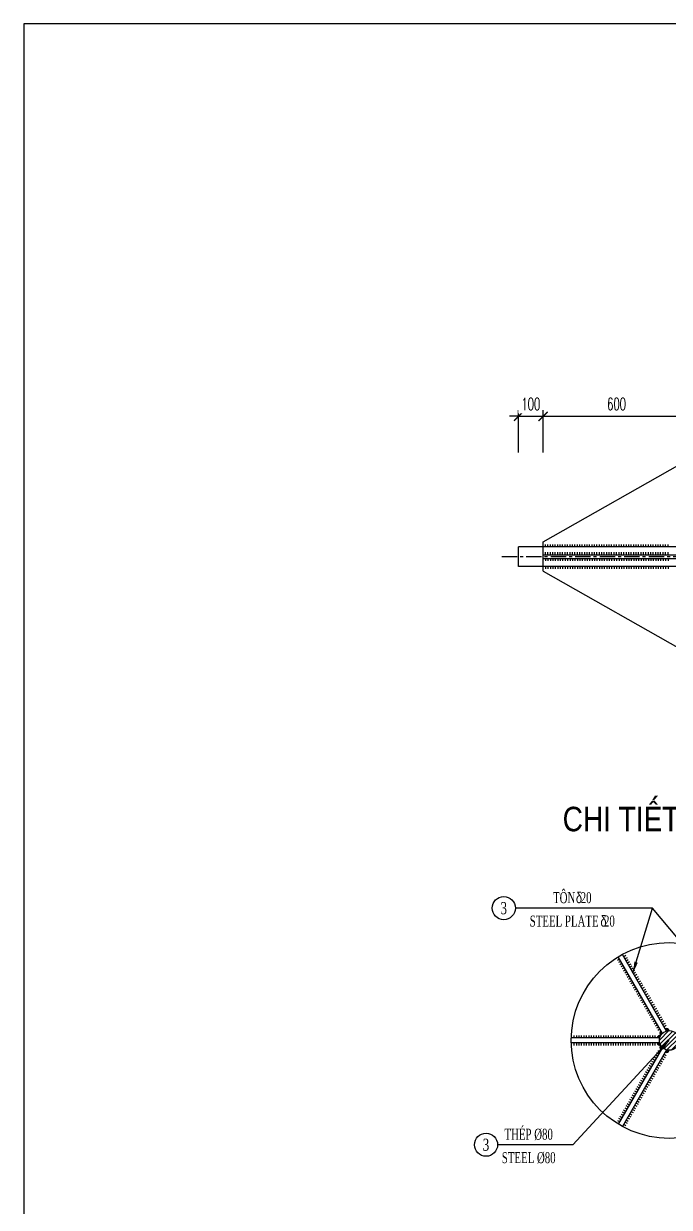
# Model space of a CAD drawing. Extents: x -687 to 808890, y -259 to 107959.
# Drawn here: x 796062 to 798698, y 101701 to 106535 of the extents above; entities that cross this region are included whole.
import ezdxf
from ezdxf.enums import TextEntityAlignment as Align

# ---------------------------------------------------------------- set-up
doc = ezdxf.new("R2010")
doc.units = 0
doc.header["$MEASUREMENT"] = 0
doc.header["$PDMODE"] = 3
doc.linetypes.add('CENTER', pattern=[2, 1.25, -0.25, 0.25, -0.25])
doc.layers.get('0').update_dxf_attribs({"color": 3, "linetype": 'CONTINUOUS'})
doc.layers.get('DEFPOINTS').update_dxf_attribs({"linetype": 'CONTINUOUS'})
for name, color, linetype in [('Han', 7, 'CONTINUOUS'), ('Hatch', 5, 'CONTINUOUS'), ('Kich thuoc', 4, 'CONTINUOUS'), ('Text', 3, 'CONTINUOUS'), ('Thep chu', 1, 'CONTINUOUS'), ('Thep dai', 6, 'CONTINUOUS'), ('Tim', 8, 'CENTER')]:
    doc.layers.add(name, color=color, linetype=linetype)
doc.styles.add('Kichthuoc', font='romans.shx', dxfattribs={"width": 0.6})
doc.styles.get("Standard").update_dxf_attribs({"font": 'vntimeh.shx', "width": 0.65})
doc.styles.add('SYMBOL', font='greeks.shx', dxfattribs={"width": 0.8})
doc.styles.add('Ten', font='VHARIALN.TTF')
doc.dimstyles.new('Dim 250', dxfattribs={"dimscale": 250, "dimtxt": 0.2, "dimasz": 0.15, "dimexe": 0.1, "dimexo": 0.1, "dimgap": 0.1, "dimtad": 1, "dimdec": 0, "dimlfac": -1, "dimzin": 0, "dimdsep": 46, "dimtxsty": 'Kichthuoc', "dimblk": 'ARCHTICK', "dimcen": 0.1, "dimdle": 0.1, "dimclrd": 4, "dimclre": 4, "dimclrt": 3, "dimadec": 0, "dimazin": 0, "dimtfac": 1, "dimtdec": 0, "dimtix": 1, "dimtmove": 2, "dimatfit": 3, "dimfxl": 1, "dimtfill": 1, "dimtolj": 1, "dimtzin": 0, "dimarcsym": 0})
doc.dimstyles.new('Le 250', dxfattribs={"dimscale": 250, "dimtxt": 0.22, "dimasz": 0.18, "dimexe": 0.1, "dimexo": 0.2, "dimgap": 0.1, "dimtad": 1, "dimdec": 0, "dimzin": 0, "dimdsep": 46, "dimtxsty": 'Kichthuoc', "dimblk": 'ARCHTICK', "dimcen": 0, "dimdle": 0.1, "dimclrd": 2, "dimclre": 2, "dimclrt": 256, "dimadec": 0, "dimazin": 0, "dimtfac": 1, "dimtdec": 0, "dimtix": 1, "dimtmove": 2, "dimatfit": 3, "dimfxl": 1, "dimtolj": 1, "dimtzin": 0, "dimarcsym": 0})

# ---------------------------------------------------------------- blocks, each defined once
blk = doc.blocks.new('_ArchTick')
at = {"color": 0, "linetype": 'ByBlock', "const_width": 0.15}
blk.add_lwpolyline([(-0.5, -0.5), (0.5, 0.5)], dxfattribs=at)
blk = doc.blocks.new('*D260')
at = {"layer": 'DEFPOINTS', "color": 0}
for p in [(798082.5, 104758.3), (798182.5, 104758.3)]:
    blk.add_point(p, dxfattribs=at)
at = {"layer": 'Kich thuoc', "color": 4, "lineweight": -2}
for p, q in [((798082.5, 104783.3), (798082.5, 104956.2)), ((798182.5, 104783.3), (798182.5, 104956.2)), ((798082.5, 104931.2), (798045, 104931.2)), ((798082.5, 104931.2), (798182.5, 104931.2)), ((798182.5, 104931.2), (798220, 104931.2))]:
    blk.add_line(p, q, dxfattribs=at)
at = {"layer": 'Kich thuoc', "color": 4, "lineweight": -2, "xscale": 37.5, "yscale": 37.5, "zscale": 37.5}
blk.add_blockref('_ArchTick', (798082.5, 104931.2), dxfattribs=at)
at = {"layer": 'Kich thuoc', "color": 4, "lineweight": -2, "xscale": 37.5, "yscale": 37.5, "zscale": 37.5, "rotation": 180}
blk.add_blockref('_ArchTick', (798182.5, 104931.2), dxfattribs=at)
at = {"layer": 'Kich thuoc', "color": 3, "insert": (798132.5, 104981.2), "char_height": 50, "attachment_point": 5, "style": 'Kichthuoc', "bg_fill": 3, "box_fill_scale": 1.25, "bg_fill_color": 256, "bg_fill_true_color": 13158600, "bg_fill_transparency": 0}
blk.add_mtext('\\A1;100', dxfattribs=at)
at = {"layer": 'DEFPOINTS', "color": 0}
blk.add_point((798182.5, 104931.2), dxfattribs=at)
blk = doc.blocks.new('*D261')
at = {"layer": 'DEFPOINTS', "color": 0}
for p in [(798782.5, 104931.2), (798182.5, 104758.3), (798782.5, 104758.3)]:
    blk.add_point(p, dxfattribs=at)
at = {"layer": 'Kich thuoc', "color": 4, "lineweight": -2}
for p, q in [((798182.5, 104783.3), (798182.5, 104956.2)), ((798782.5, 104783.3), (798782.5, 104956.2)), ((798157.5, 104931.2), (798807.5, 104931.2))]:
    blk.add_line(p, q, dxfattribs=at)
at = {"layer": 'Kich thuoc', "color": 4, "lineweight": -2, "xscale": 37.5, "yscale": 37.5, "zscale": 37.5, "rotation": 180}
blk.add_blockref('_ArchTick', (798182.5, 104931.2), dxfattribs=at)
at = {"layer": 'Kich thuoc', "color": 4, "lineweight": -2, "xscale": 37.5, "yscale": 37.5, "zscale": 37.5}
blk.add_blockref('_ArchTick', (798782.5, 104931.2), dxfattribs=at)
at = {"layer": 'Kich thuoc', "color": 3, "insert": (798482.5, 104981.2), "char_height": 50, "attachment_point": 5, "style": 'Kichthuoc', "bg_fill": 3, "box_fill_scale": 1.25, "bg_fill_color": 256, "bg_fill_true_color": 13158600, "bg_fill_transparency": 11732736}
blk.add_mtext('\\A1;600', dxfattribs=at)

msp = doc.modelspace()

# ---------------------------------------------------------------- hatches: boundary and pattern name
at = {"layer": 'Han'}
for points in [[(798648.7, 102392.2, -0.529798), (798662.4, 102401.5, 0.062746), (798658.7, 102392.2)], [(798664.4, 102419.4, 0.529798), (798663.2, 102402.9, -0.062746), (798669.4, 102410.7)], [(798681.7, 102429.4, -0.529798), (798696.6, 102422.2, 0.062746), (798686.7, 102420.7)], [(798648.7, 102372.2, 0.529798), (798662.4, 102362.9, -0.062746), (798658.7, 102372.2)], [(798664.4, 102345, -0.529798), (798663.2, 102361.5, 0.062746), (798669.4, 102353.6)], [(798681.7, 102335, 0.529798), (798696.6, 102342.2, -0.062746), (798686.7, 102343.6)]]:
    msp.add_hatch(color=256, dxfattribs=at).paths.add_polyline_path(points)
at = {"layer": 'Hatch'}
h = msp.add_hatch(dxfattribs=at)
h.set_pattern_fill('ANSI31', color=256, scale=100, style=0)
h.set_pattern_definition([(45, (-6946.069, -4492.729), (-8.83883476, 8.83883476), [])])
h.paths.add_polyline_path([(798657.5, 102382.2, 1), (798737.5, 102382.2, 1)])

# ---------------------------------------------------------------- linework, layer by layer
for p, q in [((798182.5, 104298.3), (798182.5, 104418.3)), ((798182.5, 104298.3), (798782.5, 103958.3)), ((798686.7, 102420.7), (798506.2, 102733.5)), ((798669.4, 102410.7), (798488.9, 102723.5)), ((798658.7, 102392.2), (798297.6, 102392.2)), ((798658.7, 102372.2), (798297.6, 102372.2)), ((798669.4, 102353.6), (798488.9, 102040.9)), ((798686.7, 102343.6), (798506.2, 102030.9))]:
    msp.add_line(p, q)
msp.add_circle((798697.5, 102382.2), 400)
at = {"layer": 'Han'}
for p, q in [((798192.5, 104398.3), (798192.5, 104408.3)), ((798192.5, 104398.3), (798192.5, 104408.3)), ((798192.5, 104365.8), (798192.5, 104375.8)), ((798192.5, 104365.8), (798192.5, 104375.8)), ((798202.5, 104398.3), (798202.5, 104408.3)), ((798202.5, 104398.3), (798202.5, 104408.3)), ((798202.5, 104365.8), (798202.5, 104375.8)), ((798202.5, 104365.8), (798202.5, 104375.8)), ((798212.5, 104398.3), (798212.5, 104408.3)), ((798212.5, 104365.8), (798212.5, 104375.8)), ((798222.5, 104398.3), (798222.5, 104408.3)), ((798222.5, 104365.8), (798222.5, 104375.8)), ((798232.5, 104398.3), (798232.5, 104408.3)), ((798232.5, 104365.8), (798232.5, 104375.8)), ((798242.5, 104398.3), (798242.5, 104408.3)), ((798242.5, 104365.8), (798242.5, 104375.8)), ((798252.5, 104398.3), (798252.5, 104408.3)), ((798252.5, 104365.8), (798252.5, 104375.8)), ((798262.5, 104398.3), (798262.5, 104408.3)), ((798262.5, 104365.8), (798262.5, 104375.8)), ((798272.5, 104398.3), (798272.5, 104408.3)), ((798272.5, 104365.8), (798272.5, 104375.8)), ((798282.5, 104398.3), (798282.5, 104408.3)), ((798282.5, 104365.8), (798282.5, 104375.8)), ((798292.5, 104398.3), (798292.5, 104408.3)), ((798292.5, 104365.8), (798292.5, 104375.8)), ((798302.5, 104398.3), (798302.5, 104408.3)), ((798302.5, 104365.8), (798302.5, 104375.8)), ((798312.5, 104398.3), (798312.5, 104408.3)), ((798312.5, 104365.8), (798312.5, 104375.8)), ((798322.5, 104398.3), (798322.5, 104408.3)), ((798322.5, 104365.8), (798322.5, 104375.8)), ((798332.5, 104398.3), (798332.5, 104408.3)), ((798332.5, 104365.8), (798332.5, 104375.8)), ((798342.5, 104398.3), (798342.5, 104408.3)), ((798342.5, 104365.8), (798342.5, 104375.8)), ((798352.5, 104398.3), (798352.5, 104408.3)), ((798352.5, 104365.8), (798352.5, 104375.8)), ((798362.5, 104398.3), (798362.5, 104408.3)), ((798362.5, 104365.8), (798362.5, 104375.8)), ((798372.5, 104398.3), (798372.5, 104408.3)), ((798372.5, 104365.8), (798372.5, 104375.8)), ((798382.5, 104398.3), (798382.5, 104408.3)), ((798382.5, 104365.8), (798382.5, 104375.8)), ((798392.5, 104398.3), (798392.5, 104408.3)), ((798392.5, 104365.8), (798392.5, 104375.8)), ((798402.5, 104398.3), (798402.5, 104408.3)), ((798402.5, 104365.8), (798402.5, 104375.8)), ((798412.5, 104398.3), (798412.5, 104408.3)), ((798412.5, 104365.8), (798412.5, 104375.8)), ((798422.5, 104398.3), (798422.5, 104408.3)), ((798422.5, 104365.8), (798422.5, 104375.8)), ((798432.5, 104398.3), (798432.5, 104408.3)), ((798432.5, 104365.8), (798432.5, 104375.8)), ((798442.5, 104398.3), (798442.5, 104408.3)), ((798442.5, 104365.8), (798442.5, 104375.8)), ((798452.5, 104398.3), (798452.5, 104408.3)), ((798452.5, 104365.8), (798452.5, 104375.8)), ((798462.5, 104398.3), (798462.5, 104408.3)), ((798462.5, 104365.8), (798462.5, 104375.8)), ((798472.5, 104398.3), (798472.5, 104408.3)), ((798472.5, 104365.8), (798472.5, 104375.8)), ((798482.5, 104398.3), (798482.5, 104408.3)), ((798482.5, 104365.8), (798482.5, 104375.8)), ((798492.5, 104398.3), (798492.5, 104408.3)), ((798492.5, 104365.8), (798492.5, 104375.8)), ((798502.5, 104398.3), (798502.5, 104408.3)), ((798502.5, 104365.8), (798502.5, 104375.8)), ((798512.5, 104398.3), (798512.5, 104408.3)), ((798512.5, 104365.8), (798512.5, 104375.8)), ((798522.5, 104398.3), (798522.5, 104408.3)), ((798522.5, 104365.8), (798522.5, 104375.8)), ((798532.5, 104398.3), (798532.5, 104408.3)), ((798532.5, 104365.8), (798532.5, 104375.8)), ((798542.5, 104398.3), (798542.5, 104408.3)), ((798542.5, 104365.8), (798542.5, 104375.8)), ((798552.5, 104398.3), (798552.5, 104408.3)), ((798552.5, 104365.8), (798552.5, 104375.8)), ((798562.5, 104398.3), (798562.5, 104408.3)), ((798562.5, 104365.8), (798562.5, 104375.8)), ((798572.5, 104398.3), (798572.5, 104408.3)), ((798572.5, 104365.8), (798572.5, 104375.8)), ((798582.5, 104398.3), (798582.5, 104408.3)), ((798582.5, 104365.8), (798582.5, 104375.8)), ((798592.5, 104398.3), (798592.5, 104408.3)), ((798592.5, 104365.8), (798592.5, 104375.8)), ((798602.5, 104398.3), (798602.5, 104408.3)), ((798602.5, 104365.8), (798602.5, 104375.8)), ((798612.5, 104398.3), (798612.5, 104408.3)), ((798612.5, 104365.8), (798612.5, 104375.8)), ((798622.5, 104398.3), (798622.5, 104408.3)), ((798622.5, 104365.8), (798622.5, 104375.8)), ((798632.5, 104398.3), (798632.5, 104408.3)), ((798632.5, 104365.8), (798632.5, 104375.8)), ((798642.5, 104398.3), (798642.5, 104408.3)), ((798642.5, 104365.8), (798642.5, 104375.8)), ((798652.5, 104398.3), (798652.5, 104408.3)), ((798652.5, 104365.8), (798652.5, 104375.8)), ((798662.5, 104398.3), (798662.5, 104408.3)), ((798662.5, 104365.8), (798662.5, 104375.8)), ((798672.5, 104398.3), (798672.5, 104408.3)), ((798672.5, 104365.8), (798672.5, 104375.8)), ((798682.5, 104398.3), (798682.5, 104408.3)), ((798682.5, 104365.8), (798682.5, 104375.8)), ((798692.5, 104398.3), (798692.5, 104408.3)), ((798692.5, 104365.8), (798692.5, 104375.8)), ((798192.5, 104350.8), (798192.5, 104340.8)), ((798192.5, 104350.8), (798192.5, 104340.8)), ((798202.5, 104350.8), (798202.5, 104340.8)), ((798202.5, 104350.8), (798202.5, 104340.8)), ((798212.5, 104350.8), (798212.5, 104340.8)), ((798222.5, 104350.8), (798222.5, 104340.8)), ((798232.5, 104350.8), (798232.5, 104340.8)), ((798242.5, 104350.8), (798242.5, 104340.8)), ((798252.5, 104350.8), (798252.5, 104340.8)), ((798262.5, 104350.8), (798262.5, 104340.8)), ((798272.5, 104350.8), (798272.5, 104340.8)), ((798282.5, 104350.8), (798282.5, 104340.8)), ((798292.5, 104350.8), (798292.5, 104340.8)), ((798302.5, 104350.8), (798302.5, 104340.8)), ((798312.5, 104350.8), (798312.5, 104340.8)), ((798322.5, 104350.8), (798322.5, 104340.8)), ((798332.5, 104350.8), (798332.5, 104340.8)), ((798342.5, 104350.8), (798342.5, 104340.8)), ((798352.5, 104350.8), (798352.5, 104340.8)), ((798362.5, 104350.8), (798362.5, 104340.8)), ((798372.5, 104350.8), (798372.5, 104340.8)), ((798382.5, 104350.8), (798382.5, 104340.8)), ((798392.5, 104350.8), (798392.5, 104340.8)), ((798402.5, 104350.8), (798402.5, 104340.8)), ((798412.5, 104350.8), (798412.5, 104340.8)), ((798422.5, 104350.8), (798422.5, 104340.8)), ((798432.5, 104350.8), (798432.5, 104340.8)), ((798442.5, 104350.8), (798442.5, 104340.8)), ((798452.5, 104350.8), (798452.5, 104340.8)), ((798462.5, 104350.8), (798462.5, 104340.8)), ((798472.5, 104350.8), (798472.5, 104340.8)), ((798482.5, 104350.8), (798482.5, 104340.8)), ((798492.5, 104350.8), (798492.5, 104340.8)), ((798502.5, 104350.8), (798502.5, 104340.8)), ((798512.5, 104350.8), (798512.5, 104340.8)), ((798522.5, 104350.8), (798522.5, 104340.8)), ((798532.5, 104350.8), (798532.5, 104340.8)), ((798542.5, 104350.8), (798542.5, 104340.8)), ((798552.5, 104350.8), (798552.5, 104340.8)), ((798562.5, 104350.8), (798562.5, 104340.8)), ((798572.5, 104350.8), (798572.5, 104340.8)), ((798582.5, 104350.8), (798582.5, 104340.8)), ((798592.5, 104350.8), (798592.5, 104340.8)), ((798602.5, 104350.8), (798602.5, 104340.8)), ((798612.5, 104350.8), (798612.5, 104340.8)), ((798622.5, 104350.8), (798622.5, 104340.8)), ((798632.5, 104350.8), (798632.5, 104340.8)), ((798642.5, 104350.8), (798642.5, 104340.8)), ((798652.5, 104350.8), (798652.5, 104340.8)), ((798662.5, 104350.8), (798662.5, 104340.8)), ((798672.5, 104350.8), (798672.5, 104340.8)), ((798682.5, 104350.8), (798682.5, 104340.8)), ((798692.5, 104350.8), (798692.5, 104340.8)), ((798192.5, 104318.3), (798192.5, 104308.3)), ((798192.5, 104318.3), (798192.5, 104308.3)), ((798202.5, 104318.3), (798202.5, 104308.3)), ((798202.5, 104318.3), (798202.5, 104308.3)), ((798212.5, 104318.3), (798212.5, 104308.3)), ((798222.5, 104318.3), (798222.5, 104308.3)), ((798232.5, 104318.3), (798232.5, 104308.3)), ((798242.5, 104318.3), (798242.5, 104308.3)), ((798252.5, 104318.3), (798252.5, 104308.3)), ((798262.5, 104318.3), (798262.5, 104308.3)), ((798272.5, 104318.3), (798272.5, 104308.3)), ((798282.5, 104318.3), (798282.5, 104308.3)), ((798292.5, 104318.3), (798292.5, 104308.3)), ((798302.5, 104318.3), (798302.5, 104308.3)), ((798312.5, 104318.3), (798312.5, 104308.3)), ((798322.5, 104318.3), (798322.5, 104308.3)), ((798332.5, 104318.3), (798332.5, 104308.3)), ((798342.5, 104318.3), (798342.5, 104308.3)), ((798352.5, 104318.3), (798352.5, 104308.3)), ((798362.5, 104318.3), (798362.5, 104308.3)), ((798372.5, 104318.3), (798372.5, 104308.3)), ((798382.5, 104318.3), (798382.5, 104308.3)), ((798392.5, 104318.3), (798392.5, 104308.3)), ((798402.5, 104318.3), (798402.5, 104308.3)), ((798412.5, 104318.3), (798412.5, 104308.3)), ((798422.5, 104318.3), (798422.5, 104308.3)), ((798432.5, 104318.3), (798432.5, 104308.3)), ((798442.5, 104318.3), (798442.5, 104308.3)), ((798452.5, 104318.3), (798452.5, 104308.3)), ((798462.5, 104318.3), (798462.5, 104308.3)), ((798472.5, 104318.3), (798472.5, 104308.3)), ((798482.5, 104318.3), (798482.5, 104308.3)), ((798492.5, 104318.3), (798492.5, 104308.3)), ((798502.5, 104318.3), (798502.5, 104308.3)), ((798512.5, 104318.3), (798512.5, 104308.3)), ((798522.5, 104318.3), (798522.5, 104308.3)), ((798532.5, 104318.3), (798532.5, 104308.3)), ((798542.5, 104318.3), (798542.5, 104308.3)), ((798552.5, 104318.3), (798552.5, 104308.3)), ((798562.5, 104318.3), (798562.5, 104308.3)), ((798572.5, 104318.3), (798572.5, 104308.3)), ((798582.5, 104318.3), (798582.5, 104308.3)), ((798592.5, 104318.3), (798592.5, 104308.3)), ((798602.5, 104318.3), (798602.5, 104308.3)), ((798612.5, 104318.3), (798612.5, 104308.3)), ((798622.5, 104318.3), (798622.5, 104308.3)), ((798632.5, 104318.3), (798632.5, 104308.3)), ((798642.5, 104318.3), (798642.5, 104308.3)), ((798652.5, 104318.3), (798652.5, 104308.3)), ((798662.5, 104318.3), (798662.5, 104308.3)), ((798672.5, 104318.3), (798672.5, 104308.3)), ((798682.5, 104318.3), (798682.5, 104308.3)), ((798692.5, 104318.3), (798692.5, 104308.3)), ((798520.4, 102728.8), (798511.7, 102723.8)), ((798494.4, 102713.8), (798485.8, 102708.8)), ((798499.4, 102705.2), (798490.8, 102700.2)), ((798504.4, 102696.5), (798495.8, 102691.5)), ((798509.4, 102687.8), (798500.8, 102682.8)), ((798514.4, 102679.2), (798505.8, 102674.2)), ((798525.4, 102720.2), (798516.7, 102715.2)), ((798530.4, 102711.5), (798521.7, 102706.5)), ((798535.4, 102702.8), (798526.7, 102697.8)), ((798540.4, 102694.2), (798531.7, 102689.2)), ((798545.4, 102685.5), (798536.7, 102680.5)), ((798519.4, 102670.5), (798510.8, 102665.5)), ((798524.4, 102661.9), (798515.8, 102656.9)), ((798529.4, 102653.2), (798520.8, 102648.2)), ((798534.4, 102644.5), (798525.8, 102639.5)), ((798539.4, 102635.9), (798530.8, 102630.9)), ((798550.4, 102676.9), (798541.7, 102671.9)), ((798555.4, 102668.2), (798546.7, 102663.2)), ((798560.4, 102659.5), (798551.7, 102654.5)), ((798565.4, 102650.9), (798556.7, 102645.9)), ((798570.4, 102642.2), (798561.7, 102637.2)), ((798575.4, 102633.6), (798566.7, 102628.6)), ((798544.4, 102627.2), (798535.8, 102622.2)), ((798549.4, 102618.6), (798540.8, 102613.6)), ((798554.4, 102609.9), (798545.8, 102604.9)), ((798559.4, 102601.2), (798550.8, 102596.2)), ((798564.4, 102592.6), (798555.8, 102587.6)), ((798569.4, 102583.9), (798560.8, 102578.9)), ((798580.4, 102624.9), (798571.7, 102619.9)), ((798585.4, 102616.2), (798576.7, 102611.2)), ((798590.4, 102607.6), (798581.7, 102602.6)), ((798595.4, 102598.9), (798586.7, 102593.9)), ((798600.4, 102590.3), (798591.7, 102585.3)), ((798605.4, 102581.6), (798596.7, 102576.6)), ((798574.4, 102575.3), (798565.8, 102570.3)), ((798579.4, 102566.6), (798570.8, 102561.6)), ((798584.4, 102557.9), (798575.8, 102552.9)), ((798589.4, 102549.3), (798580.8, 102544.3)), ((798594.4, 102540.6), (798585.8, 102535.6)), ((798610.4, 102572.9), (798601.7, 102567.9)), ((798615.4, 102564.3), (798606.7, 102559.3)), ((798620.4, 102555.6), (798611.7, 102550.6)), ((798625.4, 102547), (798616.7, 102542)), ((798630.4, 102538.3), (798621.7, 102533.3)), ((798599.4, 102532), (798590.8, 102527)), ((798604.4, 102523.3), (798595.8, 102518.3)), ((798609.4, 102514.6), (798600.8, 102509.6)), ((798614.4, 102506), (798605.8, 102501)), ((798619.4, 102497.3), (798610.8, 102492.3)), ((798624.4, 102488.7), (798615.8, 102483.7)), ((798635.4, 102529.6), (798626.7, 102524.6)), ((798640.4, 102521), (798631.7, 102516)), ((798645.4, 102512.3), (798636.7, 102507.3)), ((798650.4, 102503.7), (798641.7, 102498.7)), ((798655.4, 102495), (798646.7, 102490)), ((798660.4, 102486.3), (798651.7, 102481.3)), ((798629.4, 102480), (798620.8, 102475)), ((798634.4, 102471.3), (798625.8, 102466.3)), ((798639.4, 102462.7), (798630.8, 102457.7)), ((798644.4, 102454), (798635.8, 102449)), ((798649.4, 102445.4), (798640.8, 102440.4)), ((798654.4, 102436.7), (798645.8, 102431.7)), ((798665.4, 102477.7), (798656.7, 102472.7)), ((798670.4, 102469), (798661.7, 102464)), ((798675.4, 102460.4), (798666.7, 102455.4)), ((798680.4, 102451.7), (798671.7, 102446.7)), ((798685.4, 102443), (798676.7, 102438)), ((798308.7, 102402.2), (798308.7, 102392.2)), ((798318.7, 102402.2), (798318.7, 102392.2)), ((798328.7, 102402.2), (798328.7, 102392.2)), ((798338.7, 102402.2), (798338.7, 102392.2)), ((798348.7, 102402.2), (798348.7, 102392.2)), ((798358.7, 102402.2), (798358.7, 102392.2)), ((798368.7, 102402.2), (798368.7, 102392.2)), ((798378.7, 102402.2), (798378.7, 102392.2)), ((798388.7, 102402.2), (798388.7, 102392.2)), ((798398.7, 102402.2), (798398.7, 102392.2)), ((798408.7, 102402.2), (798408.7, 102392.2)), ((798418.7, 102402.2), (798418.7, 102392.2)), ((798428.7, 102402.2), (798428.7, 102392.2)), ((798438.7, 102402.2), (798438.7, 102392.2)), ((798448.7, 102402.2), (798448.7, 102392.2)), ((798458.7, 102402.2), (798458.7, 102392.2)), ((798468.7, 102402.2), (798468.7, 102392.2)), ((798478.7, 102402.2), (798478.7, 102392.2)), ((798488.7, 102402.2), (798488.7, 102392.2)), ((798498.7, 102402.2), (798498.7, 102392.2)), ((798508.7, 102402.2), (798508.7, 102392.2)), ((798518.7, 102402.2), (798518.7, 102392.2)), ((798528.7, 102402.2), (798528.7, 102392.2)), ((798538.7, 102402.2), (798538.7, 102392.2)), ((798548.7, 102402.2), (798548.7, 102392.2)), ((798558.7, 102402.2), (798558.7, 102392.2)), ((798568.7, 102402.2), (798568.7, 102392.2)), ((798578.7, 102402.2), (798578.7, 102392.2)), ((798588.7, 102402.2), (798588.7, 102392.2)), ((798598.7, 102402.2), (798598.7, 102392.2)), ((798608.7, 102402.2), (798608.7, 102392.2)), ((798618.7, 102402.2), (798618.7, 102392.2)), ((798628.7, 102402.2), (798628.7, 102392.2)), ((798638.7, 102402.2), (798638.7, 102392.2)), ((798659.4, 102428), (798650.8, 102423)), ((798308.7, 102372.2), (798308.7, 102362.2)), ((798318.7, 102372.2), (798318.7, 102362.2)), ((798328.7, 102372.2), (798328.7, 102362.2)), ((798338.7, 102372.2), (798338.7, 102362.2)), ((798348.7, 102372.2), (798348.7, 102362.2)), ((798358.7, 102372.2), (798358.7, 102362.2)), ((798368.7, 102372.2), (798368.7, 102362.2)), ((798378.7, 102372.2), (798378.7, 102362.2)), ((798388.7, 102372.2), (798388.7, 102362.2)), ((798398.7, 102372.2), (798398.7, 102362.2)), ((798408.7, 102372.2), (798408.7, 102362.2)), ((798418.7, 102372.2), (798418.7, 102362.2)), ((798428.7, 102372.2), (798428.7, 102362.2)), ((798438.7, 102372.2), (798438.7, 102362.2)), ((798448.7, 102372.2), (798448.7, 102362.2)), ((798458.7, 102372.2), (798458.7, 102362.2)), ((798468.7, 102372.2), (798468.7, 102362.2)), ((798478.7, 102372.2), (798478.7, 102362.2)), ((798488.7, 102372.2), (798488.7, 102362.2)), ((798498.7, 102372.2), (798498.7, 102362.2)), ((798508.7, 102372.2), (798508.7, 102362.2)), ((798518.7, 102372.2), (798518.7, 102362.2)), ((798528.7, 102372.2), (798528.7, 102362.2)), ((798538.7, 102372.2), (798538.7, 102362.2)), ((798548.7, 102372.2), (798548.7, 102362.2)), ((798558.7, 102372.2), (798558.7, 102362.2)), ((798568.7, 102372.2), (798568.7, 102362.2)), ((798578.7, 102372.2), (798578.7, 102362.2)), ((798588.7, 102372.2), (798588.7, 102362.2)), ((798598.7, 102372.2), (798598.7, 102362.2)), ((798608.7, 102372.2), (798608.7, 102362.2)), ((798618.7, 102372.2), (798618.7, 102362.2)), ((798628.7, 102372.2), (798628.7, 102362.2)), ((798638.7, 102372.2), (798638.7, 102362.2)), ((798650.8, 102341.3), (798659.4, 102336.3)), ((798625.8, 102298), (798634.4, 102293)), ((798630.8, 102306.7), (798639.4, 102301.7)), ((798635.8, 102315.3), (798644.4, 102310.3)), ((798640.8, 102324), (798649.4, 102319)), ((798645.8, 102332.6), (798654.4, 102327.6)), ((798656.7, 102291.7), (798665.4, 102286.7)), ((798661.7, 102300.3), (798670.4, 102295.3)), ((798666.7, 102309), (798675.4, 102304)), ((798671.7, 102317.6), (798680.4, 102312.6)), ((798676.7, 102326.3), (798685.4, 102321.3)), ((798595.8, 102246), (798604.4, 102241)), ((798600.8, 102254.7), (798609.4, 102249.7)), ((798605.8, 102263.4), (798614.4, 102258.4)), ((798610.8, 102272), (798619.4, 102267)), ((798615.8, 102280.7), (798624.4, 102275.7)), ((798620.8, 102289.3), (798629.4, 102284.3)), ((798631.7, 102248.4), (798640.4, 102243.4)), ((798636.7, 102257), (798645.4, 102252)), ((798641.7, 102265.7), (798650.4, 102260.7)), ((798646.7, 102274.3), (798655.4, 102269.3)), ((798651.7, 102283), (798660.4, 102278)), ((798570.8, 102202.7), (798579.4, 102197.7)), ((798575.8, 102211.4), (798584.4, 102206.4)), ((798580.8, 102220.1), (798589.4, 102215.1)), ((798585.8, 102228.7), (798594.4, 102223.7)), ((798590.8, 102237.4), (798599.4, 102232.4)), ((798601.7, 102196.4), (798610.4, 102191.4)), ((798606.7, 102205.1), (798615.4, 102200.1)), ((798611.7, 102213.7), (798620.4, 102208.7)), ((798616.7, 102222.4), (798625.4, 102217.4)), ((798621.7, 102231), (798630.4, 102226)), ((798626.7, 102239.7), (798635.4, 102234.7)), ((798540.8, 102150.8), (798549.4, 102145.8)), ((798545.8, 102159.4), (798554.4, 102154.4)), ((798550.8, 102168.1), (798559.4, 102163.1)), ((798555.8, 102176.8), (798564.4, 102171.8)), ((798560.8, 102185.4), (798569.4, 102180.4)), ((798565.8, 102194.1), (798574.4, 102189.1)), ((798576.7, 102153.1), (798585.4, 102148.1)), ((798581.7, 102161.8), (798590.4, 102156.8)), ((798586.7, 102170.4), (798595.4, 102165.4)), ((798591.7, 102179.1), (798600.4, 102174.1)), ((798596.7, 102187.7), (798605.4, 102182.7)), ((798510.8, 102098.8), (798519.4, 102093.8)), ((798515.8, 102107.5), (798524.4, 102102.5)), ((798520.8, 102116.1), (798529.4, 102111.1)), ((798525.8, 102124.8), (798534.4, 102119.8)), ((798530.8, 102133.5), (798539.4, 102128.5)), ((798535.8, 102142.1), (798544.4, 102137.1)), ((798546.7, 102101.1), (798555.4, 102096.1)), ((798551.7, 102109.8), (798560.4, 102104.8)), ((798556.7, 102118.5), (798565.4, 102113.5)), ((798561.7, 102127.1), (798570.4, 102122.1)), ((798566.7, 102135.8), (798575.4, 102130.8)), ((798571.7, 102144.4), (798580.4, 102139.4)), ((798485.8, 102055.5), (798494.4, 102050.5)), ((798490.8, 102064.2), (798499.4, 102059.2)), ((798495.8, 102072.8), (798504.4, 102067.8)), ((798500.8, 102081.5), (798509.4, 102076.5)), ((798505.8, 102090.2), (798514.4, 102085.2)), ((798516.7, 102049.2), (798525.4, 102044.2)), ((798521.7, 102057.8), (798530.4, 102052.8)), ((798526.7, 102066.5), (798535.4, 102061.5)), ((798531.7, 102075.2), (798540.4, 102070.2)), ((798536.7, 102083.8), (798545.4, 102078.8)), ((798541.7, 102092.5), (798550.4, 102087.5)), ((798511.7, 102040.5), (798520.4, 102035.5))]:
    msp.add_line(p, q, dxfattribs=at)
for centre, start, end in [((798658.7, 102392.2), 68.3417, 180), ((798669.4, 102410.7), 120, 231.6583), ((798686.7, 102420.7), 8.3417, 120), ((798658.7, 102372.2), 180, 291.6583), ((798669.4, 102353.6), 128.3417, 240), ((798686.7, 102343.6), 240, 351.6583)]:
    msp.add_arc(centre, 10, start, end, dxfattribs=at)
at = {"layer": 'Kich thuoc'}
for p, q in [((798182.5, 104365.8), (798782.5, 104365.8)), ((798182.5, 104350.8), (798182.5, 104365.8)), ((798182.5, 104350.8), (798782.5, 104350.8))]:
    msp.add_line(p, q, dxfattribs=at)
at = {"layer": 'Text'}
for centre in [(798022.3, 102922.5), (797949.6, 101956.3)]:
    msp.add_circle(centre, 47.2, dxfattribs=at)
at = {"layer": 'Thep dai'}
for p, q in [((798082.5, 104318.3), (798082.5, 104398.3)), ((798782.5, 104398.3), (798082.5, 104398.3)), ((798782.5, 104318.3), (798082.5, 104318.3))]:
    msp.add_line(p, q, dxfattribs=at)
msp.add_circle((798697.5, 102382.2), 40, dxfattribs=at)
at = {"layer": 'Tim', "ltscale": 50}
msp.add_line((798013.7, 104358.3), (802125, 104358.3), dxfattribs=at)

# ---------------------------------------------------------------- texts
at = {"layer": 'Text', "color": 3, "style": 'Ten'}
msp.add_text('Chi tiÕt mòi cäc (details of pile tip)', height=100, dxfattribs=at).set_placement((799397.7, 103236.4), align=Align.CENTER)
at = {"layer": 'Text', "width": 0.65}
for s, p in [('t«n  20', (798301.8, 102942.9)), ('steel plate  20', (798301.8, 102847.2)), ('thÐp %%c80', (798123.8, 101976.7)), ('steel %%c80', (798123.8, 101881))]:
    msp.add_text(s, height=45, dxfattribs=at).set_placement(p, align=Align.CENTER)
at = {"layer": 'Text', "style": 'SYMBOL', "width": 0.75}
for p in [(798316.6, 102942.9), (798416.6, 102847.2)]:
    msp.add_text('d', height=45, dxfattribs=at).set_placement(p)
at = {"layer": 'Text', "width": 0.7}
for p in [(798022.3, 102922.5), (797949.6, 101956.3)]:
    msp.add_text('3', height=49.5, dxfattribs=at).set_placement(p, align=Align.MIDDLE)

# ---------------------------------------------------------------- dimensions: what is measured, and where the dimension line sits
at = {"layer": 'Kich thuoc'}
dim = msp.add_linear_dim(base=(798182.5, 104931.2), p1=(798082.5, 104758.3), p2=(798182.5, 104758.3), dimstyle='Dim 250', dxfattribs=at)
dim.commit()
dim.dimension.update_dxf_attribs({"geometry": '*D260', "text_midpoint": (798132.5, 104981.2)})

# ---------------------------------------------------------------- leaders
for points in [[(798843.8, 102665.7), (798629.1, 102922.5), (798069.5, 102922.5)], [(798549.4, 102658.7), (798629.1, 102922.5)], [(798697.5, 102382.2), (798303.7, 101956.3), (797996.9, 101956.3)]]:
    msp.add_leader(points, dimstyle='Le 250', override={"dimtad": 0}, dxfattribs=at)

# ---------------------------------------------------------------- next in the draw order: dimensions: what is measured, and where the dimension line sits
dim = msp.add_linear_dim(base=(798782.5, 104931.2), p1=(798182.5, 104758.3), p2=(798782.5, 104758.3), dimstyle='Dim 250', dxfattribs=at)
dim.commit()
dim.dimension.update_dxf_attribs({"geometry": '*D261', "text_midpoint": (798482.5, 104981.2)})

# ---------------------------------------------------------------- next in the draw order: linework, layer by layer
msp.add_line((798182.5, 104418.3), (798782.5, 104758.3))
at = {"layer": 'Thep chu'}
msp.add_lwpolyline([(796062.4, 71239), (808889.6, 71239), (808889.6, 106534.8), (796062.4, 106534.8)], close=True, dxfattribs=at)

doc.saveas('drawing.dxf')
